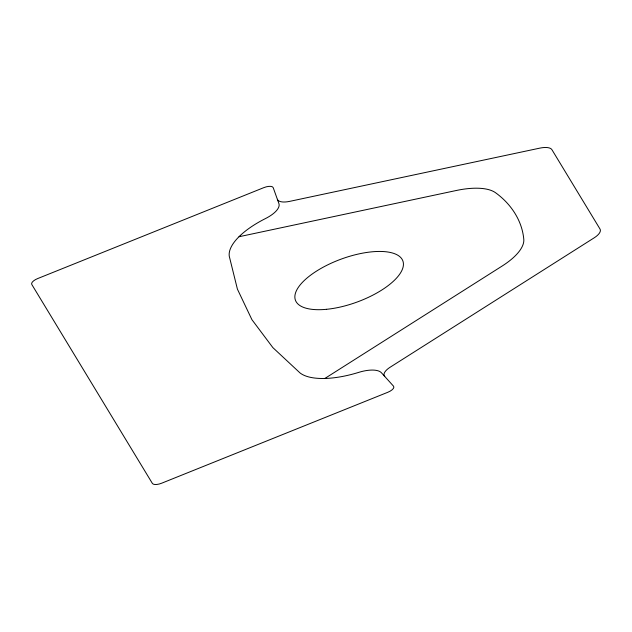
<?xml version="1.0" encoding="UTF-8"?>
<svg xmlns="http://www.w3.org/2000/svg" width="632" height="632" viewBox="0 0 632 632"><rect width="100%" height="100%" fill="white"/><g stroke="black" fill="none" stroke-linecap="round" stroke-linejoin="round"><path stroke-width="0.95" d="M324.895 378.442L502.116 266.056A57.196 22.894 -20.1 0 0 523.794 239.354C522.095 220.355 510.774 203.686 495.52 192.713A57.196 22.894 -20.1 0 0 456.312 190.493L239.007 236.739M384.722 376.419A16.337 6.541 -20.1 0 1 390.213 367.176L594.198 237.814A16.337 6.541 -20.1 0 0 599.918 228.871L552.028 149.871A16.337 6.541 -20.1 0 0 539.839 148.125L289.701 201.363A16.337 6.541 -20.1 0 1 277.361 199.293M240.271 235.491L238.019 237.719A65.365 26.165 -20.1 0 0 229.274 256.252L237.411 289.124L251.915 319.666L272.874 347.624L299.955 372.872A65.365 26.165 -20.1 0 0 323.339 378.489L326.886 378.386A65.365 26.165 -20.1 0 0 358.747 372.367A24.514 9.812 -20.1 0 1 381.436 372.769L393.515 386.16A8.169 3.271 -20.1 0 1 387.843 392.267L161.658 483.211A8.169 3.271 -20.1 0 1 152.375 483.409L31.79 284.471A8.169 3.271 -20.1 0 1 37.628 278.586L263.813 187.641A8.169 3.271 -20.1 0 1 273.214 187.68L278.917 203.638A24.514 9.812 -20.1 0 1 265.511 218.546A65.365 26.165 -20.1 0 0 240.271 235.491M326.499 309.309A57.196 22.894 -20.1 0 0 403.2 262.067A57.196 22.894 -20.1 0 0 317.754 270.338A57.196 22.894 -20.1 0 0 326.499 309.309"/></g></svg>
